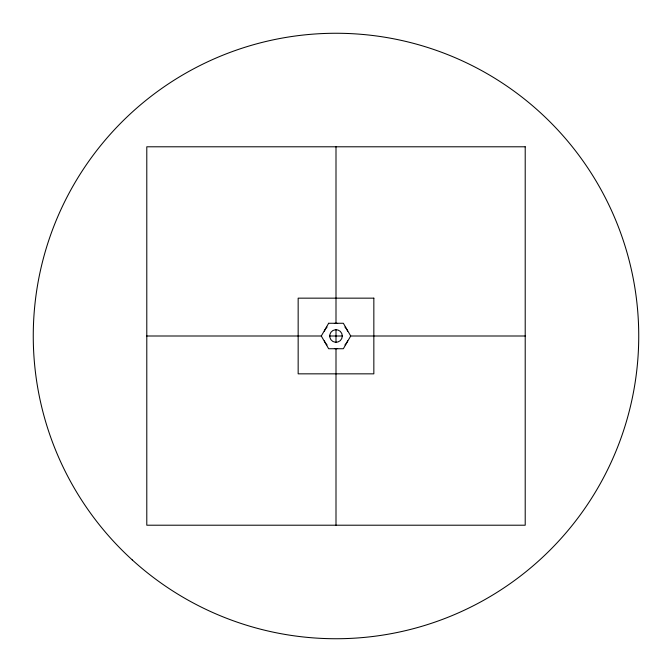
<?xml version="1.0" encoding="UTF-8"?>
<svg xmlns="http://www.w3.org/2000/svg" width="672" height="672" viewBox="0 0 672 672"><rect width="100%" height="100%" fill="white"/><g stroke="black" fill="none" stroke-linecap="round" stroke-linejoin="round"><path stroke-width="1.01" d="M146.79 336L321.367 336M329.692 336L342.308 336A6.308 6.308 0 0 1 332.85 341.46A6.308 6.308 0 0 1 332.85 330.54A6.308 6.308 0 0 1 342.308 336M350.633 336L525.21 336M336 146.79L336 323.383M336 329.692L336 342.308M336 348.617L336 525.21M347.651 340.83A12.617 12.617 0 0 1 344.921 344.921M337.646 348.508A12.617 12.617 0 0 1 334.354 348.508M327.079 344.921A12.617 12.617 0 0 1 324.349 340.83M324.349 331.17A12.617 12.617 0 0 1 327.079 327.079M334.354 323.492A12.617 12.617 0 0 1 337.646 323.492M344.921 327.079A12.617 12.617 0 0 1 347.651 331.17M328.65 323.266L321.292 336L328.65 348.734L343.35 348.734L350.708 336L343.35 323.266L328.65 323.266M525.21 146.79L146.79 146.79L146.79 525.21L525.21 525.21L525.21 146.79M373.842 298.158L298.158 298.158L298.158 373.842L373.842 373.842L373.842 298.158M132.241 559.902A302.736 302.736 0 0 0 631.781 400.512A302.736 302.736 0 0 0 243.978 47.586A302.736 302.736 0 0 0 132.241 559.902"/></g></svg>
